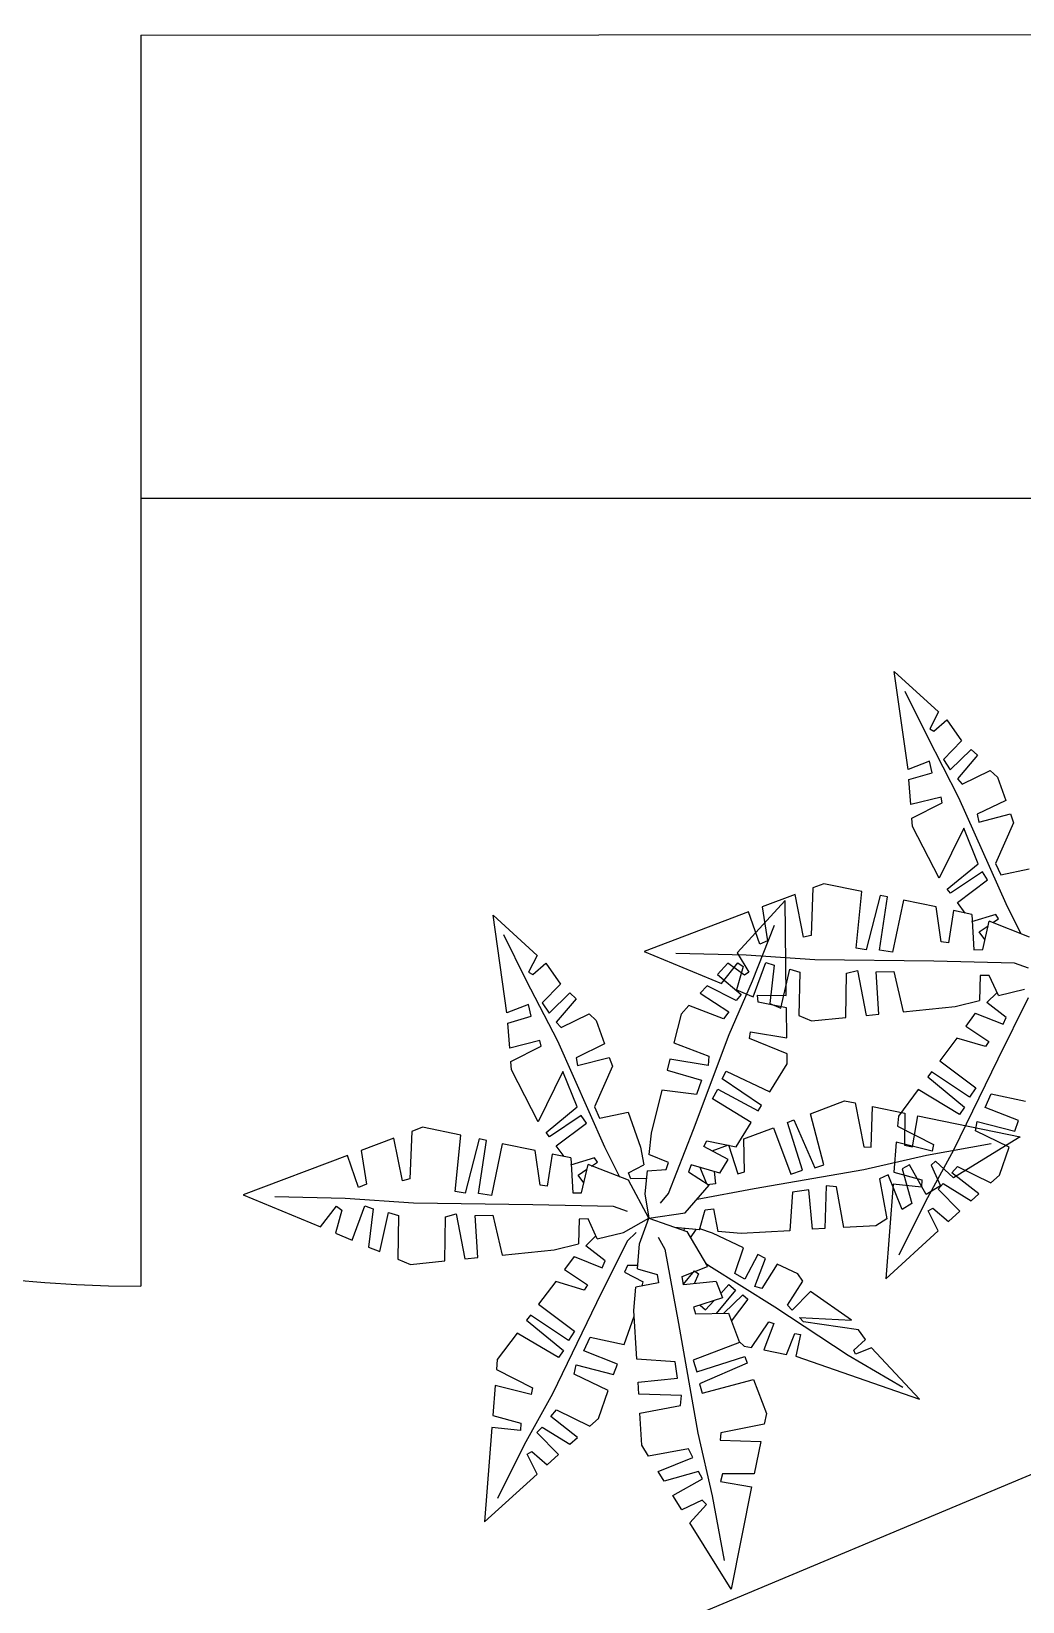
# Model space of a CAD drawing. Header units: millimetres. Extents: x 1897 to 6932, y 2548 to 7823.
# Drawn here: x 2875.3 to 2938.7, y 4148.8 to 4249.2 of the extents above; entities that cross this region are included whole.
import ezdxf

# ---------------------------------------------------------------- set-up
doc = ezdxf.new("R2010")
doc.units = ezdxf.units.MM
doc.layers.add('A-DOOR-FULL', color=4, linetype='Continuous', lineweight=25)
doc.layers.add('PALMA_pianta - trees palm', color=74, linetype='Continuous', lineweight=25)
doc.layers.add('vetro', color=4, linetype='Continuous')
doc.layers.add('Wall', color=43, linetype='Continuous')

msp = doc.modelspace()

# ---------------------------------------------------------------- linework, layer by layer
at = {"layer": 'A-DOOR-FULL'}
msp.add_line((2882.29, 4248.96), (2882.29, 4168.96), dxfattribs=at)
msp.add_arc((2882.29, 4248.96), 80, 180, 270, dxfattribs=at)
at = {"layer": 'PALMA_pianta - trees palm'}
for p, q in [((2931.39, 4202.01), (2930.5, 4208.26)), ((2930.5, 4208.26), (2933.33, 4205.68)), ((2932.63, 4204.11), (2931.2, 4206.99)), ((2933.33, 4205.68), (2932.78, 4204.61)), ((2932.78, 4204.61), (2933.04, 4204.46)), ((2933.04, 4204.46), (2933.87, 4205.18)), ((2933.87, 4205.18), (2934.82, 4203.83)), ((2934.64, 4200.2), (2932.63, 4204.11)), ((2934.82, 4203.83), (2933.65, 4202.65)), ((2932.76, 4202.54), (2931.39, 4202.01)), ((2932.94, 4201.79), (2932.76, 4202.54)), ((2933.65, 4202.65), (2934.09, 4201.99)), ((2934.09, 4201.99), (2935.42, 4203.28)), ((2935.83, 4202.91), (2934.55, 4201.41)), ((2935.42, 4203.28), (2935.83, 4202.91)), ((2935.42, 4203.28), (2935.83, 4202.91)), ((2931.44, 4201.36), (2932.94, 4201.79)), ((2931.57, 4199.76), (2931.44, 4201.36)), ((2934.55, 4201.41), (2934.86, 4201.06)), ((2934.86, 4201.06), (2936.65, 4201.94)), ((2936.65, 4201.94), (2937.11, 4201.52)), ((2937.11, 4201.52), (2937.64, 4200.03)), ((2933.5, 4200.23), (2931.57, 4199.76)), ((2931.63, 4198.89), (2933.57, 4199.88)), ((2933.57, 4199.88), (2933.5, 4200.23)), ((2937.66, 4193.42), (2934.64, 4200.2)), ((2937.64, 4200.03), (2935.82, 4199.14)), ((2931.68, 4198.36), (2931.63, 4198.89)), ((2933.39, 4195.05), (2931.68, 4198.36)), ((2935.82, 4199.14), (2935.91, 4198.64)), ((2935.91, 4198.64), (2937.94, 4199.16)), ((2938.14, 4198.59), (2936.99, 4196)), ((2937.94, 4199.16), (2938.14, 4198.59)), ((2937.94, 4199.16), (2938.14, 4198.59)), ((2934.97, 4198.26), (2933.39, 4195.05)), ((2935.88, 4195.98), (2934.97, 4198.26)), ((2933.9, 4194.36), (2935.88, 4195.98)), ((2936.15, 4195.45), (2934.11, 4194.09)), ((2936.48, 4194.95), (2936.15, 4195.45)), ((2936.99, 4196), (2937.32, 4195.26)), ((2937.32, 4195.26), (2939.15, 4195.66)), ((2925.3, 4194.43), (2925.18, 4191.39)), ((2925.99, 4194.69), (2925.3, 4194.43)), ((2928.43, 4194.19), (2925.99, 4194.69)), ((2934.11, 4194.09), (2933.9, 4194.36)), ((2934.11, 4194.09), (2933.9, 4194.36)), ((2934.55, 4193.5), (2936.48, 4194.95)), ((2923.53, 4193.62), (2920.45, 4190.27)), ((2924.16, 4194), (2922.05, 4193.21)), ((2923.6, 4187.55), (2923.53, 4193.62)), ((2924.7, 4191.27), (2924.16, 4194)), ((2928.08, 4190.58), (2928.43, 4194.19)), ((2929.61, 4193.94), (2928.72, 4190.48)), ((2929.57, 4190.45), (2930.08, 4193.85)), ((2930.08, 4193.85), (2929.61, 4193.94)), ((2930.08, 4193.85), (2929.61, 4193.94)), ((2931.09, 4193.64), (2930.4, 4190.32)), ((2933.19, 4193.21), (2931.09, 4193.64)), ((2935.05, 4192.82), (2934.55, 4193.5)), ((2938.61, 4191.51), (2937.66, 4193.42)), ((2905.72, 4186.44), (2904.83, 4192.69)), ((2904.83, 4192.69), (2907.66, 4190.11)), ((2921.19, 4192.89), (2914.51, 4190.37)), ((2921.9, 4190.84), (2921.19, 4192.89)), ((2922.05, 4193.21), (2922.4, 4191.05)), ((2933.51, 4190.99), (2933.19, 4193.21)), ((2934.29, 4192.98), (2933.97, 4190.92)), ((2935.47, 4192.74), (2934.29, 4192.98)), ((2937, 4192.73), (2935.46, 4192.27)), ((2935.47, 4192.74), (2935.6, 4190.48)), ((2936.17, 4190.49), (2936.58, 4192.3)), ((2939.16, 4191.29), (2936.58, 4192.3)), ((2936.81, 4192.21), (2937.18, 4192.46)), ((2937.18, 4192.46), (2937, 4192.73)), ((2906.96, 4188.54), (2905.53, 4191.42)), ((2921.44, 4188.48), (2922.84, 4192.05)), ((2925.18, 4191.39), (2924.7, 4191.27)), ((2935.94, 4191.63), (2936.51, 4192.01)), ((2936.31, 4191.13), (2935.94, 4191.63)), ((2914.51, 4190.37), (2919.45, 4188.32)), ((2922.4, 4191.05), (2921.9, 4190.84)), ((2928.72, 4190.48), (2928.08, 4190.58)), ((2930.4, 4190.32), (2929.57, 4190.45)), ((2933.97, 4190.92), (2933.51, 4190.99)), ((2935.6, 4190.48), (2936.17, 4190.49)), ((2907.66, 4190.11), (2907.11, 4189.04)), ((2907.37, 4188.89), (2908.2, 4189.61)), ((2908.2, 4189.61), (2909.15, 4188.27)), ((2921.04, 4190.12), (2916.53, 4190.23)), ((2919.86, 4189.61), (2919.19, 4188.89)), ((2919.45, 4188.32), (2920.49, 4189.64)), ((2920.92, 4188.85), (2919.86, 4189.61)), ((2920.83, 4189.4), (2920.41, 4187.92)), ((2920.45, 4190.27), (2921.21, 4189.05)), ((2920.49, 4189.64), (2920.83, 4189.4)), ((2925.42, 4189.84), (2921.04, 4190.12)), ((2921.48, 4187.47), (2922.29, 4189.65)), ((2922.29, 4189.65), (2922.82, 4189.48)), ((2922.82, 4189.48), (2922.54, 4187.03)), ((2933.04, 4189.74), (2925.42, 4189.84)), ((2938.21, 4189.62), (2933.04, 4189.74)), ((2939.1, 4189.3), (2938.21, 4189.62)), ((2908.97, 4184.63), (2906.96, 4188.54)), ((2907.11, 4189.04), (2907.37, 4188.89)), ((2919.19, 4188.89), (2920.7, 4187.61)), ((2919.94, 4185.05), (2921.44, 4188.48)), ((2921.21, 4189.05), (2920.92, 4188.85)), ((2923.25, 4186.74), (2923.82, 4189.23)), ((2923.82, 4189.23), (2924.46, 4189.04)), ((2924.46, 4189.04), (2924.4, 4186.26)), ((2927.41, 4186.14), (2927.46, 4188.97)), ((2927.46, 4188.97), (2928.15, 4189.15)), ((2928.15, 4189.15), (2928.7, 4186.27)), ((2929.36, 4189.06), (2930.49, 4189.08)), ((2929.53, 4186.36), (2929.36, 4189.06)), ((2930.49, 4189.08), (2931.08, 4186.51)), ((2936.01, 4188.82), (2935.96, 4187.24)), ((2936.58, 4188.83), (2936.01, 4188.82)), ((2937.17, 4187.54), (2936.58, 4188.83)), ((2909.15, 4188.27), (2907.98, 4187.08)), ((2908.42, 4186.42), (2909.75, 4187.71)), ((2910.16, 4187.34), (2908.88, 4185.85)), ((2909.75, 4187.71), (2910.16, 4187.34)), ((2909.75, 4187.71), (2910.16, 4187.34)), ((2918.53, 4188.17), (2918.09, 4187.69)), ((2918.53, 4188.17), (2918.09, 4187.69)), ((2918.09, 4187.69), (2919.92, 4186.51)), ((2920.4, 4187.23), (2918.53, 4188.17)), ((2920.7, 4187.61), (2920.4, 4187.23)), ((2920.41, 4187.92), (2921.48, 4187.47)), ((2921.76, 4187.58), (2923.6, 4187.55)), ((2921.79, 4187.12), (2921.76, 4187.58)), ((2937.08, 4187.73), (2936.43, 4187.11)), ((2939.08, 4187.4), (2937.13, 4183.47)), ((2937.17, 4187.54), (2938.84, 4187.96)), ((2907.09, 4186.97), (2905.72, 4186.44)), ((2907.27, 4186.22), (2907.09, 4186.97)), ((2907.98, 4187.08), (2908.42, 4186.42)), ((2909.19, 4185.5), (2910.98, 4186.37)), ((2910.98, 4186.37), (2911.44, 4185.95)), ((2916.87, 4186.36), (2916.41, 4184.53)), ((2917.37, 4186.91), (2916.87, 4186.36)), ((2919.59, 4186.06), (2917.37, 4186.91)), ((2919.92, 4186.51), (2919.59, 4186.06)), ((2923.61, 4186.77), (2921.79, 4187.12)), ((2922.54, 4187.03), (2923.25, 4186.74)), ((2922.54, 4187.03), (2923.25, 4186.74)), ((2923.63, 4184.85), (2923.61, 4186.77)), ((2928.7, 4186.27), (2929.53, 4186.36)), ((2928.7, 4186.27), (2929.53, 4186.36)), ((2931.08, 4186.51), (2934.41, 4186.85)), ((2934.41, 4186.85), (2935.96, 4187.24)), ((2935.69, 4186.42), (2935.08, 4185.59)), ((2935.69, 4186.42), (2937.48, 4185.71)), ((2937.67, 4186.15), (2936.43, 4187.11)), ((2905.77, 4185.79), (2907.27, 4186.22)), ((2905.9, 4184.19), (2905.77, 4185.79)), ((2908.88, 4185.85), (2909.19, 4185.5)), ((2911.44, 4185.95), (2911.97, 4184.46)), ((2924.4, 4186.26), (2925.21, 4185.92)), ((2925.21, 4185.92), (2927.41, 4186.14)), ((2935.08, 4185.59), (2936.55, 4184.61)), ((2937.48, 4185.71), (2937.67, 4186.15)), ((2907.83, 4184.67), (2905.9, 4184.19)), ((2905.96, 4183.32), (2907.9, 4184.32)), ((2907.9, 4184.32), (2907.83, 4184.67)), ((2911.99, 4177.85), (2908.97, 4184.63)), ((2911.97, 4184.46), (2910.15, 4183.57)), ((2916.41, 4184.53), (2918.65, 4183.67)), ((2917.65, 4178.99), (2919.94, 4185.05)), ((2921.25, 4184.79), (2921.3, 4185.22)), ((2923.65, 4183.82), (2921.25, 4184.79)), ((2921.3, 4185.22), (2923.63, 4184.85)), ((2934.51, 4184.83), (2933.42, 4183.37)), ((2936.34, 4184.28), (2934.51, 4184.83)), ((2936.55, 4184.61), (2936.34, 4184.28)), ((2906.01, 4182.79), (2905.96, 4183.32)), ((2910.15, 4183.57), (2910.24, 4183.08)), ((2910.24, 4183.08), (2912.27, 4183.59)), ((2912.27, 4183.59), (2912.47, 4183.03)), ((2912.27, 4183.59), (2912.47, 4183.03)), ((2916.14, 4183.47), (2915.97, 4182.78)), ((2916.14, 4183.47), (2915.97, 4182.78)), ((2918.6, 4183.07), (2916.14, 4183.47)), ((2918.65, 4183.67), (2918.6, 4183.07)), ((2923.65, 4183.19), (2923.65, 4183.82)), ((2933.42, 4183.37), (2935.72, 4181.64)), ((2937.13, 4183.47), (2934.3, 4177.65)), ((2907.72, 4179.48), (2906.01, 4182.79)), ((2909.3, 4182.69), (2907.72, 4179.48)), ((2910.21, 4180.42), (2909.3, 4182.69)), ((2912.47, 4183.03), (2911.32, 4180.43)), ((2915.97, 4182.78), (2918.18, 4182.13)), ((2919.49, 4182.23), (2919.76, 4182.72)), ((2919.76, 4182.72), (2922.54, 4181.38)), ((2922.54, 4181.38), (2923.65, 4183.19)), ((2932.89, 4182.67), (2932.65, 4182.35)), ((2932.89, 4182.67), (2932.65, 4182.35)), ((2932.65, 4182.35), (2935, 4180.41)), ((2935.33, 4181.05), (2932.89, 4182.67)), ((2915.64, 4181.49), (2914.95, 4178.74)), ((2917.86, 4181.22), (2915.64, 4181.49)), ((2918.18, 4182.13), (2917.86, 4181.22)), ((2918.88, 4180.94), (2919.22, 4181.56)), ((2919.22, 4181.56), (2921.8, 4180.17)), ((2922.01, 4180.51), (2919.49, 4182.23)), ((2932.04, 4181.53), (2930.77, 4179.83)), ((2934.69, 4179.95), (2932.04, 4181.53)), ((2935.72, 4181.64), (2935.33, 4181.05)), ((2936.32, 4180.39), (2936.71, 4181.27)), ((2936.71, 4181.27), (2938.9, 4180.8)), ((2908.23, 4178.79), (2910.21, 4180.42)), ((2911.32, 4180.43), (2911.65, 4179.7)), ((2921.34, 4179.42), (2918.88, 4180.94)), ((2921.8, 4180.17), (2922.01, 4180.51)), ((2921.8, 4180.17), (2922.01, 4180.51)), ((2925.14, 4179.99), (2927.32, 4180.82)), ((2927.32, 4180.82), (2928, 4180.68)), ((2928, 4180.68), (2928.55, 4177.88)), ((2929.02, 4177.85), (2929.11, 4180.45)), ((2929.11, 4180.45), (2931.18, 4180.03)), ((2935, 4180.41), (2934.69, 4179.95)), ((2938.46, 4179.55), (2936.32, 4180.39)), ((2910.48, 4179.88), (2908.44, 4178.52)), ((2908.88, 4177.93), (2910.81, 4179.38)), ((2910.81, 4179.38), (2910.48, 4179.88)), ((2911.65, 4179.7), (2913.48, 4180.09)), ((2913.48, 4180.09), (2914.27, 4177.84)), ((2920.38, 4177.87), (2921.34, 4179.42)), ((2923.67, 4179.43), (2924.08, 4179.59)), ((2923.67, 4179.43), (2924.08, 4179.59)), ((2924.64, 4176.37), (2923.67, 4179.43)), ((2924.08, 4179.59), (2925.42, 4176.52)), ((2926, 4176.71), (2925.14, 4179.99)), ((2930.77, 4179.83), (2930.72, 4179.2)), ((2931.18, 4180.03), (2931.17, 4177.98)), ((2931.67, 4177.87), (2932.02, 4179.86)), ((2932.02, 4179.86), (2938.56, 4178.52)), ((2935.7, 4178.9), (2935.81, 4179.49)), ((2935.81, 4179.49), (2938.22, 4178.88)), ((2938.22, 4178.88), (2938.46, 4179.55)), ((2938.22, 4178.88), (2938.46, 4179.55)), ((2898.49, 4178.43), (2896.38, 4177.64)), ((2899.03, 4175.7), (2898.49, 4178.43)), ((2899.63, 4178.86), (2899.51, 4175.82)), ((2900.32, 4179.12), (2899.63, 4178.86)), ((2902.76, 4178.62), (2900.32, 4179.12)), ((2902.41, 4175.01), (2902.76, 4178.62)), ((2903.94, 4178.38), (2903.05, 4174.91)), ((2903.9, 4174.88), (2904.41, 4178.28)), ((2904.41, 4178.28), (2903.94, 4178.38)), ((2904.41, 4178.28), (2903.94, 4178.38)), ((2908.44, 4178.52), (2908.23, 4178.79)), ((2908.44, 4178.52), (2908.23, 4178.79)), ((2914.95, 4178.74), (2914.81, 4177.38)), ((2916.06, 4174.89), (2917.65, 4178.99)), ((2918.32, 4177.9), (2918.51, 4178.25)), ((2918.51, 4178.25), (2920.38, 4177.87)), ((2920.89, 4178.38), (2922.77, 4179.09)), ((2920.92, 4176.28), (2920.89, 4178.38)), ((2922.77, 4179.09), (2923.89, 4176.13)), ((2930.72, 4179.2), (2933.02, 4178.02)), ((2938.56, 4178.52), (2934.3, 4175.89)), ((2937.86, 4177.84), (2935.7, 4178.9)), ((2895.52, 4177.32), (2888.84, 4174.8)), ((2896.23, 4175.28), (2895.52, 4177.32)), ((2896.38, 4177.64), (2896.73, 4175.48)), ((2905.42, 4178.07), (2904.73, 4174.75)), ((2907.52, 4177.64), (2905.42, 4178.07)), ((2907.84, 4175.42), (2907.52, 4177.64)), ((2908.62, 4177.41), (2908.3, 4175.35)), ((2909.8, 4177.17), (2908.62, 4177.41)), ((2909.38, 4177.25), (2908.88, 4177.93)), ((2912.94, 4175.94), (2911.99, 4177.85)), ((2914.27, 4177.84), (2914.49, 4176.72)), ((2916.05, 4176.88), (2914.81, 4177.38)), ((2919.88, 4177.06), (2918.32, 4177.9)), ((2918.85, 4177.61), (2919.91, 4178.01)), ((2919.91, 4178.01), (2920.5, 4176.15)), ((2928.55, 4177.88), (2929.02, 4177.85)), ((2928.56, 4176.42), (2932.57, 4177.33)), ((2930.64, 4178.17), (2930.49, 4176.26)), ((2932.94, 4177.6), (2930.64, 4178.17)), ((2931.17, 4177.98), (2931.67, 4177.87)), ((2934.3, 4177.65), (2932.5, 4174.37)), ((2932.57, 4177.33), (2936.72, 4178.09)), ((2933.02, 4178.02), (2932.94, 4177.6)), ((2937.24, 4176.07), (2937.86, 4177.84)), ((2911.33, 4177.17), (2909.79, 4176.7)), ((2909.8, 4177.17), (2909.93, 4174.92)), ((2910.27, 4176.06), (2910.84, 4176.44)), ((2910.5, 4174.92), (2910.91, 4176.74)), ((2913.49, 4175.73), (2910.91, 4176.74)), ((2911.14, 4176.64), (2911.51, 4176.89)), ((2911.51, 4176.89), (2911.33, 4177.17)), ((2913.49, 4176.2), (2914.49, 4176.72)), ((2914.7, 4176.33), (2914.55, 4174.87)), ((2914.7, 4176.33), (2915.9, 4176.43)), ((2915.9, 4176.43), (2916.05, 4176.88)), ((2917.5, 4176.73), (2917.35, 4176.27)), ((2917.35, 4176.27), (2918.67, 4175.42)), ((2919.34, 4176.18), (2917.5, 4176.73)), ((2918.49, 4175.54), (2918.09, 4176.55)), ((2918.98, 4176.29), (2919.06, 4175.51)), ((2919.34, 4176.18), (2919.88, 4177.06)), ((2920.5, 4176.15), (2920.92, 4176.28)), ((2921.54, 4175.2), (2928.56, 4176.42)), ((2923.89, 4176.13), (2924.64, 4176.37)), ((2925.42, 4176.52), (2926, 4176.71)), ((2930.49, 4176.26), (2932.28, 4175.76)), ((2931.48, 4176.71), (2931.01, 4176.47)), ((2931.01, 4176.47), (2931.63, 4174.25)), ((2932.55, 4174.82), (2931.48, 4176.71)), ((2933.14, 4176.96), (2932.86, 4176.69)), ((2932.86, 4176.69), (2933.47, 4175.38)), ((2934.3, 4175.89), (2933.14, 4176.96)), ((2934.19, 4176.2), (2934.56, 4176.61)), ((2934.56, 4176.61), (2936.69, 4175.57)), ((2896.73, 4175.48), (2896.23, 4175.28)), ((2899.51, 4175.82), (2899.03, 4175.7)), ((2908.3, 4175.35), (2907.84, 4175.42)), ((2910.64, 4175.56), (2910.27, 4176.06)), ((2913.65, 4175.83), (2913.49, 4176.2)), ((2914.8, 4173.3), (2913.49, 4175.73)), ((2914.66, 4175.84), (2913.65, 4175.83)), ((2917.12, 4173.65), (2918.67, 4175.42)), ((2919.06, 4175.51), (2918.53, 4175.44)), ((2926.14, 4175.38), (2926.06, 4172.64)), ((2926.81, 4175.31), (2926.14, 4175.38)), ((2927.27, 4172.71), (2926.81, 4175.31)), ((2930.12, 4176.09), (2929.57, 4175.83)), ((2929.57, 4175.83), (2930.03, 4173.26)), ((2930.43, 4175.49), (2929.96, 4169.44)), ((2931.02, 4173.87), (2930.12, 4176.09)), ((2932.26, 4175.3), (2930.43, 4175.49)), ((2932.28, 4175.76), (2932.26, 4175.3)), ((2933.47, 4175.38), (2932.55, 4174.82)), ((2933.31, 4175.16), (2933.64, 4175.52)), ((2933.64, 4175.52), (2935.42, 4174.42)), ((2935.91, 4174.86), (2934.19, 4176.2)), ((2936.69, 4175.57), (2937.24, 4176.07)), ((2888.84, 4174.8), (2893.78, 4172.75)), ((2895.37, 4174.56), (2890.86, 4174.67)), ((2899.75, 4174.27), (2895.37, 4174.56)), ((2907.37, 4174.17), (2899.75, 4174.27)), ((2903.05, 4174.91), (2902.41, 4175.01)), ((2904.73, 4174.75), (2903.9, 4174.88)), ((2909.93, 4174.92), (2910.5, 4174.92)), ((2914.55, 4174.87), (2914.8, 4173.3)), ((2915.54, 4174.27), (2916.06, 4174.89)), ((2917.9, 4174.53), (2921.54, 4175.2)), ((2923.99, 4174.97), (2923.82, 4172.51)), ((2925.04, 4175.12), (2923.99, 4174.97)), ((2925.28, 4172.6), (2925.04, 4175.12)), ((2932.5, 4174.37), (2930.79, 4170.95)), ((2931.63, 4174.25), (2931.02, 4173.87)), ((2931.63, 4174.25), (2931.02, 4173.87)), ((2934.7, 4173.76), (2933.31, 4175.16)), ((2935.42, 4174.42), (2935.91, 4174.86)), ((2935.42, 4174.42), (2935.91, 4174.86)), ((2893.78, 4172.75), (2894.82, 4174.07)), ((2895.16, 4173.83), (2894.74, 4172.35)), ((2894.82, 4174.07), (2895.16, 4173.83)), ((2895.81, 4171.91), (2896.62, 4174.09)), ((2896.62, 4174.09), (2897.15, 4173.91)), ((2897.15, 4173.91), (2896.87, 4171.46)), ((2897.58, 4171.17), (2898.15, 4173.67)), ((2898.15, 4173.67), (2898.79, 4173.48)), ((2898.79, 4173.48), (2898.73, 4170.69)), ((2901.74, 4170.58), (2901.79, 4173.4)), ((2901.79, 4173.4), (2902.48, 4173.58)), ((2902.48, 4173.58), (2903.03, 4170.71)), ((2903.69, 4173.49), (2904.82, 4173.51)), ((2903.86, 4170.79), (2903.69, 4173.49)), ((2904.82, 4173.51), (2905.41, 4170.95)), ((2912.54, 4174.05), (2907.37, 4174.17)), ((2910.34, 4173.25), (2910.29, 4171.67)), ((2910.91, 4173.26), (2910.34, 4173.25)), ((2911.5, 4171.98), (2910.91, 4173.26)), ((2913.43, 4173.73), (2912.54, 4174.05)), ((2913.17, 4172.4), (2914.8, 4173.3)), ((2914.21, 4171.66), (2914.8, 4173.3)), ((2914.8, 4173.3), (2917.12, 4173.65)), ((2914.8, 4173.3), (2917.23, 4172.45)), ((2918.05, 4172.57), (2918.4, 4173.84)), ((2918.4, 4173.84), (2918.93, 4173.91)), ((2918.93, 4173.91), (2919.21, 4172.46)), ((2930.03, 4173.26), (2929.33, 4172.83)), ((2932.68, 4173.78), (2932.98, 4173.96)), ((2933.32, 4172.5), (2932.68, 4173.78)), ((2932.98, 4173.96), (2933.97, 4173.1)), ((2933.97, 4173.1), (2934.7, 4173.76)), ((2894.74, 4172.35), (2895.81, 4171.91)), ((2911.5, 4171.98), (2913.17, 4172.4)), ((2913.98, 4172.4), (2913.41, 4171.83)), ((2918.05, 4172.57), (2916.45, 4172.71)), ((2917.07, 4172.65), (2917.05, 4172.52)), ((2917.23, 4172.45), (2918.55, 4170.22)), ((2917.47, 4172.05), (2917.82, 4172.59)), ((2918.88, 4172.36), (2918.06, 4172.62)), ((2920.85, 4171.42), (2918.88, 4172.36)), ((2920.7, 4172.33), (2919.21, 4172.46)), ((2923.82, 4172.51), (2920.7, 4172.33)), ((2926.06, 4172.64), (2925.28, 4172.6)), ((2926.06, 4172.64), (2925.28, 4172.6)), ((2929.33, 4172.83), (2927.27, 4172.71)), ((2929.96, 4169.44), (2933.32, 4172.5)), ((2896.87, 4171.46), (2897.58, 4171.17)), ((2896.87, 4171.46), (2897.58, 4171.17)), ((2905.41, 4170.95), (2908.74, 4171.28)), ((2908.74, 4171.28), (2910.29, 4171.67)), ((2911.41, 4172.17), (2910.76, 4171.54)), ((2912, 4170.58), (2910.76, 4171.54)), ((2913.41, 4171.83), (2911.46, 4167.9)), ((2914.07, 4170.06), (2914.21, 4171.66)), ((2915.4, 4172.1), (2915.83, 4171.33)), ((2915.83, 4171.33), (2916.71, 4166.58)), ((2920.3, 4169.78), (2920.85, 4171.42)), ((2898.73, 4170.69), (2899.54, 4170.35)), ((2899.54, 4170.35), (2901.74, 4170.58)), ((2903.03, 4170.71), (2903.86, 4170.79)), ((2903.03, 4170.71), (2903.86, 4170.79)), ((2910.02, 4170.85), (2909.41, 4170.03)), ((2910.02, 4170.85), (2911.81, 4170.14)), ((2911.81, 4170.14), (2912, 4170.58)), ((2913.43, 4170.29), (2913.24, 4169.86)), ((2914.09, 4170.29), (2913.43, 4170.29)), ((2916.94, 4169.58), (2918.55, 4170.22)), ((2918.42, 4170.44), (2918.65, 4170.29)), ((2918.65, 4170.29), (2922.87, 4167.63)), ((2921.77, 4170.98), (2920.94, 4169.41)), ((2921.59, 4168.95), (2922.26, 4170.74)), ((2922.26, 4170.74), (2921.77, 4170.98)), ((2922.26, 4170.74), (2921.77, 4170.98)), ((2923.02, 4170.37), (2922.03, 4168.81)), ((2924.33, 4169.75), (2923.02, 4170.37)), ((2908.84, 4169.27), (2907.75, 4167.8)), ((2910.67, 4168.71), (2908.84, 4169.27)), ((2909.41, 4170.03), (2910.88, 4169.04)), ((2913.24, 4169.86), (2914.43, 4169.24)), ((2914.07, 4170.06), (2915.34, 4169.71)), ((2914.38, 4168.98), (2914.43, 4169.24)), ((2915.34, 4169.71), (2915.42, 4169.18)), ((2917.01, 4169.05), (2916.94, 4169.58)), ((2917.01, 4169.09), (2917.73, 4169.95)), ((2919.11, 4169.26), (2917.01, 4169.05)), ((2917.97, 4169.75), (2917.7, 4169.12)), ((2917.73, 4169.95), (2917.97, 4169.75)), ((2919.11, 4169.26), (2919.52, 4168.21)), ((2920.94, 4169.41), (2920.3, 4169.78)), ((2923.68, 4167.75), (2924.66, 4169.28)), ((2924.66, 4169.28), (2924.33, 4169.75)), ((2910.88, 4169.04), (2910.67, 4168.71)), ((2913.84, 4167.41), (2913.97, 4168.9)), ((2915.42, 4169.18), (2913.97, 4168.9)), ((2919.52, 4168.21), (2917.66, 4167.61)), ((2920.35, 4168.71), (2919.11, 4167.22)), ((2919.41, 4168.5), (2919.93, 4169.06)), ((2919.61, 4167.23), (2920.81, 4168.4)), ((2919.93, 4169.06), (2920.35, 4168.71)), ((2920.81, 4168.4), (2921.14, 4168.13)), ((2922.03, 4168.81), (2921.59, 4168.95)), ((2925.14, 4168.62), (2923.97, 4167.43)), ((2927.78, 4166.78), (2925.14, 4168.62)), ((2927.78, 4166.78), (2925.14, 4168.62)), ((2907.75, 4167.8), (2910.05, 4166.08)), ((2911.46, 4167.9), (2908.63, 4162.08)), ((2914.03, 4164.29), (2913.84, 4167.41)), ((2917.66, 4167.61), (2917.79, 4167.2)), ((2917.79, 4167.2), (2919.89, 4167.23)), ((2918.08, 4167.75), (2918.42, 4167.44)), ((2918.42, 4167.44), (2918.97, 4168.03)), ((2919.89, 4167.23), (2920.6, 4165.36)), ((2921.14, 4168.13), (2920.08, 4166.72)), ((2922.87, 4167.63), (2927.56, 4164.54)), ((2923.97, 4167.43), (2923.68, 4167.75)), ((2907.22, 4167.1), (2906.98, 4166.78)), ((2907.22, 4167.1), (2906.98, 4166.78)), ((2906.98, 4166.78), (2909.33, 4164.85)), ((2909.66, 4165.48), (2907.22, 4167.1)), ((2913.23, 4165.23), (2913.86, 4167.04)), ((2916.71, 4166.58), (2917.94, 4159.57)), ((2921.38, 4165.03), (2922.48, 4166.69)), ((2922.79, 4166.58), (2922.16, 4164.88)), ((2922.48, 4166.69), (2922.79, 4166.58)), ((2924.45, 4166.95), (2927.78, 4166.78)), ((2924.69, 4166.67), (2924.45, 4166.95)), ((2928.22, 4166.17), (2924.69, 4166.67)), ((2906.37, 4165.96), (2905.1, 4164.27)), ((2909.02, 4164.39), (2906.37, 4165.96)), ((2910.05, 4166.08), (2909.66, 4165.48)), ((2910.65, 4164.82), (2911.04, 4165.7)), ((2911.04, 4165.7), (2913.23, 4165.23)), ((2920.6, 4165.36), (2917.64, 4164.23)), ((2920.58, 4165.42), (2920.9, 4165.12)), ((2923.61, 4164.6), (2924.15, 4165.93)), ((2924.15, 4165.93), (2924.5, 4165.87)), ((2924.5, 4165.87), (2924.2, 4164.49)), ((2927.92, 4164.87), (2928.66, 4165.56)), ((2928.66, 4165.56), (2928.22, 4166.17)), ((2905.1, 4164.27), (2905.05, 4163.63)), ((2909.33, 4164.85), (2909.02, 4164.39)), ((2912.79, 4163.98), (2910.65, 4164.82)), ((2916.48, 4164.13), (2914.03, 4164.29)), ((2917.64, 4164.23), (2917.88, 4163.48)), ((2917.88, 4163.48), (2920.94, 4164.46)), ((2920.9, 4165.12), (2921.38, 4165.03)), ((2920.94, 4164.46), (2921.1, 4164.04)), ((2920.94, 4164.46), (2921.1, 4164.04)), ((2922.16, 4164.88), (2923.61, 4164.6)), ((2924.2, 4164.49), (2932.12, 4161.74)), ((2927.56, 4164.54), (2931.05, 4162.5)), ((2928.03, 4164.62), (2927.92, 4164.87)), ((2929.06, 4165.01), (2928.03, 4164.62)), ((2932.12, 4161.74), (2929.06, 4165.01)), ((2905.05, 4163.63), (2907.35, 4162.45)), ((2910.03, 4163.33), (2910.14, 4163.92)), ((2912.19, 4162.28), (2910.03, 4163.33)), ((2910.14, 4163.92), (2912.55, 4163.31)), ((2912.55, 4163.31), (2912.79, 4163.98)), ((2912.55, 4163.31), (2912.79, 4163.98)), ((2916.64, 4163.08), (2916.48, 4164.13)), ((2921.1, 4164.04), (2918.04, 4162.71)), ((2904.97, 4162.61), (2904.82, 4160.7)), ((2907.27, 4162.03), (2904.97, 4162.61)), ((2907.35, 4162.45), (2907.27, 4162.03)), ((2911.57, 4160.5), (2912.19, 4162.28)), ((2914.12, 4162.83), (2916.64, 4163.08)), ((2914.16, 4162.05), (2914.12, 4162.83)), ((2914.16, 4162.05), (2914.12, 4162.83)), ((2918.04, 4162.71), (2918.22, 4162.12)), ((2918.22, 4162.12), (2921.5, 4162.99)), ((2921.5, 4162.99), (2922.33, 4160.82)), ((2908.63, 4162.08), (2906.83, 4158.81)), ((2916.9, 4161.98), (2914.16, 4162.05)), ((2914.23, 4160.85), (2916.83, 4161.32)), ((2916.83, 4161.32), (2916.9, 4161.98)), ((2904.82, 4160.7), (2906.61, 4160.19)), ((2906.61, 4160.19), (2906.59, 4159.73)), ((2908.52, 4160.63), (2908.89, 4161.05)), ((2910.24, 4159.29), (2908.52, 4160.63)), ((2908.89, 4161.05), (2911.02, 4160)), ((2911.02, 4160), (2911.57, 4160.5)), ((2914.36, 4158.79), (2914.23, 4160.85)), ((2922.33, 4160.82), (2922.19, 4160.13)), ((2904.76, 4159.92), (2904.29, 4153.88)), ((2906.59, 4159.73), (2904.76, 4159.92)), ((2907.64, 4159.6), (2907.97, 4159.95)), ((2909.03, 4158.19), (2907.64, 4159.6)), ((2907.97, 4159.95), (2909.75, 4158.85)), ((2909.75, 4158.85), (2910.24, 4159.29)), ((2909.75, 4158.85), (2910.24, 4159.29)), ((2917.94, 4159.57), (2918.85, 4155.56)), ((2919.4, 4159.58), (2919.37, 4159.11)), ((2922.19, 4160.13), (2919.4, 4159.58)), ((2906.83, 4158.81), (2905.12, 4155.38)), ((2907.01, 4158.21), (2907.31, 4158.39)), ((2907.65, 4156.94), (2907.01, 4158.21)), ((2907.31, 4158.39), (2908.3, 4157.53)), ((2908.3, 4157.53), (2909.03, 4158.19)), ((2914.79, 4158.09), (2914.36, 4158.79)), ((2917.35, 4158.55), (2914.79, 4158.09)), ((2917.62, 4158), (2917.35, 4158.55)), ((2919.37, 4159.11), (2921.97, 4159.02)), ((2921.97, 4159.02), (2921.55, 4156.95)), ((2915.4, 4157.1), (2917.62, 4158)), ((2904.29, 4153.88), (2907.65, 4156.94)), ((2915.78, 4156.49), (2915.4, 4157.1)), ((2915.78, 4156.49), (2915.4, 4157.1)), ((2917.99, 4157.11), (2915.78, 4156.49)), ((2916.34, 4155.57), (2918.23, 4156.64)), ((2918.23, 4156.64), (2917.99, 4157.11)), ((2919.51, 4156.96), (2919.39, 4156.46)), ((2919.39, 4156.46), (2921.38, 4156.12)), ((2921.55, 4156.95), (2919.51, 4156.96)), ((2916.91, 4154.66), (2916.34, 4155.57)), ((2918.22, 4155.27), (2916.91, 4154.66)), ((2918.49, 4154.99), (2918.22, 4155.27)), ((2918.85, 4155.56), (2919.63, 4151.42)), ((2921.38, 4156.12), (2920.06, 4149.58)), ((2917.42, 4153.83), (2918.49, 4154.99)), ((2920.06, 4149.58), (2917.42, 4153.83))]:
    msp.add_line(p, q, dxfattribs=at)
at = {"layer": 'vetro'}
msp.add_line((3088.34, 4219.34), (2882.29, 4133.06), dxfattribs=at)
at = {"layer": 'Wall'}
for p, q in [((2882.29, 4248.96), (3159.66, 4249.2)), ((3088.34, 4219.34), (2882.29, 4219.34))]:
    msp.add_line(p, q, dxfattribs=at)

doc.saveas('drawing.dxf')
